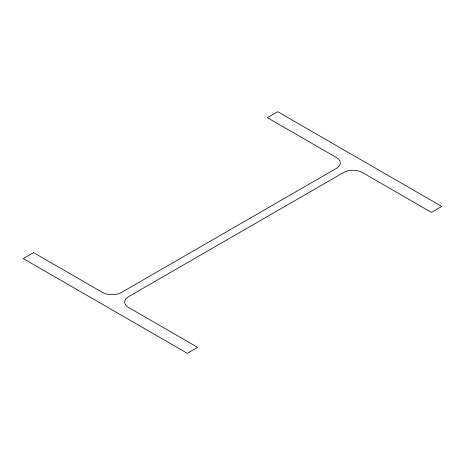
<?xml version="1.0" encoding="UTF-8"?>
<svg xmlns="http://www.w3.org/2000/svg" width="465" height="465" viewBox="0 0 465 465"><rect width="100%" height="100%" fill="white"/><g stroke="black" fill="none" stroke-linecap="round" stroke-linejoin="round"><path stroke-width="0.7" d="M33.561 252.617L23.25 258.575L187.337 353.307L197.648 347.355L128.578 307.475A13.258 7.655 0 0 1 128.578 296.647L343.612 172.503A13.258 7.655 0 0 1 362.363 172.503L431.439 212.383L441.75 206.425L277.663 111.693L267.352 117.645L336.422 157.525A13.258 7.655 0 0 1 336.422 168.353L121.388 292.497A13.258 7.655 0 0 1 102.637 292.497L33.561 252.617"/></g></svg>
